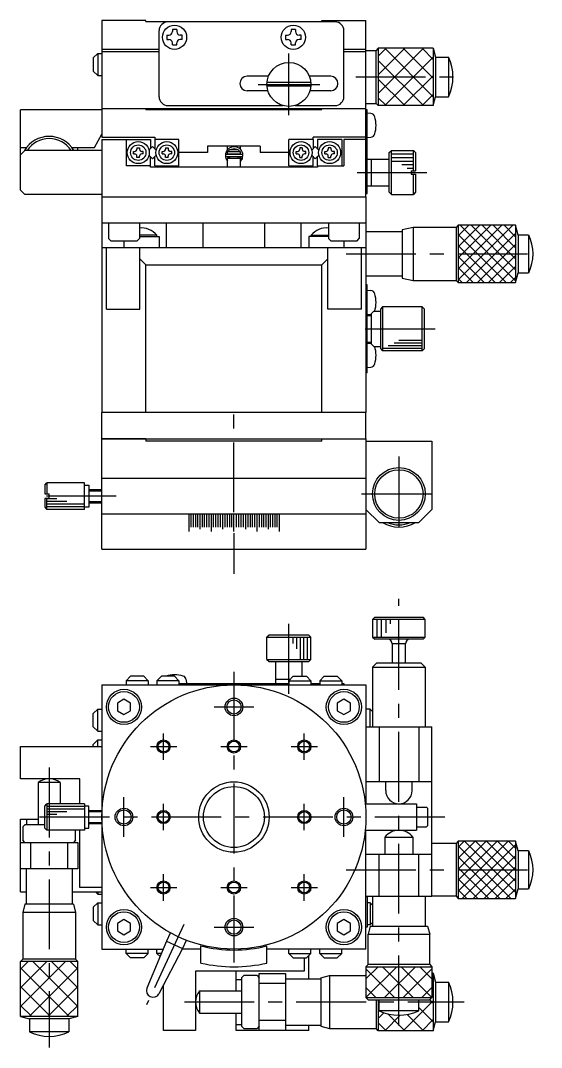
# Model space of a CAD drawing. Extents: x 0 to 411, y -8 to 387.
# Drawn here: x 147.3 to 265.7, y 153.7 to 386.9 of the extents above; entities that cross this region are included whole.
import ezdxf

# ---------------------------------------------------------------- set-up
doc = ezdxf.new("R2010")
doc.units = 0
doc.header["$LTSCALE"] = 0.5
doc.linetypes.add('CENTER', pattern=[50.8, 31.75, -6.35, 6.35, -6.35])
for name, color, linetype in [('MSM_CENTER', 1, 'CENTER'), ('MSM_CONTINUOUS', 7, 'CONTINUOUS'), ('MSM_NARROW', 5, 'CONTINUOUS')]:
    doc.layers.add(name, color=color, linetype=linetype)

msp = doc.modelspace()

# ---------------------------------------------------------------- linework, layer by layer
at = {"layer": 'MSM_CENTER', "linetype": 'CENTER'}
for p, q in [((208.31, 365.37), (208.31, 379.37)), ((223.5, 374.07), (248.13, 374.07)), ((201.31, 372.37), (215.31, 372.37)), ((223.79, 352.37), (240.98, 352.37)), ((221.31, 333.87), (265.73, 333.87)), ((225.68, 316.87), (244.55, 316.87)), ((195.81, 275.21), (195.81, 298.1)), ((233.31, 287.87), (233.31, 270.87)), ((169.06, 278.87), (151.42, 278.87)), ((224.81, 279.37), (241.81, 279.37)), ((195.81, 270.45), (195.81, 261.22)), ((233.31, 158.69), (233.31, 255.58)), ((208.31, 233.99), (208.31, 251.18)), ((195.81, 239.02), (195.81, 173.02)), ((191.31, 231.02), (200.31, 231.02)), ((179.81, 219.02), (179.81, 225.02)), ((211.81, 219.02), (211.81, 225.02)), ((176.81, 222.02), (182.81, 222.02)), ((192.81, 222.02), (198.81, 222.02)), ((208.81, 222.02), (214.81, 222.02)), ((153.81, 217.27), (153.81, 153.7)), ((170.81, 201.52), (170.81, 210.52)), ((220.81, 201.52), (220.81, 210.52)), ((179.81, 203.02), (179.81, 209.02)), ((211.81, 203.02), (211.81, 209.02)), ((243.72, 206.02), (151.42, 206.02)), ((221.31, 194.02), (265.73, 194.02)), ((179.81, 187.02), (179.81, 193.02)), ((211.81, 187.02), (211.81, 193.02)), ((176.81, 190.02), (182.81, 190.02)), ((192.81, 190.02), (198.81, 190.02)), ((208.81, 190.02), (214.81, 190.02)), ((184.45, 181.64), (175.91, 163.34)), ((191.31, 181.02), (200.31, 181.02)), ((184.56, 164.02), (248.13, 164.02))]:
    msp.add_line(p, q, dxfattribs=at)
at = {"layer": 'MSM_CONTINUOUS', "linetype": 'CONTINUOUS'}
for p, q in [((165.81, 386.87), (165.81, 360.37)), ((175.81, 386.87), (165.81, 386.87)), ((175.81, 386.67), (175.81, 386.87)), ((175.81, 386.67), (215.81, 386.67)), ((218.81, 386.57), (180.81, 386.57)), ((182.81, 384.82), (181.81, 384.82)), ((181.81, 384.82), (181.81, 384.37)), ((182.81, 384.82), (182.81, 384.37)), ((209.81, 384.82), (208.81, 384.82)), ((208.81, 384.82), (208.81, 384.37)), ((209.81, 384.82), (209.81, 384.37)), ((215.81, 386.87), (225.81, 386.87)), ((215.81, 386.67), (215.81, 386.87)), ((225.81, 346.87), (225.81, 386.87)), ((178.81, 369.57), (178.81, 384.57)), ((180.56, 383.57), (181.01, 383.57)), ((180.56, 383.57), (180.56, 382.57)), ((180.56, 382.57), (181.01, 382.57)), ((184.06, 383.57), (183.61, 383.57)), ((184.06, 382.57), (183.61, 382.57)), ((184.06, 382.57), (184.06, 383.57)), ((207.56, 383.57), (208.01, 383.57)), ((207.56, 383.57), (207.56, 382.57)), ((207.56, 382.57), (208.01, 382.57)), ((211.06, 383.57), (210.61, 383.57)), ((211.06, 382.57), (210.61, 382.57)), ((211.06, 382.57), (211.06, 383.57)), ((220.81, 369.57), (220.81, 384.57)), ((165.81, 380.37), (178.81, 380.37)), ((181.81, 381.32), (181.81, 381.77)), ((181.81, 381.32), (182.81, 381.32)), ((182.81, 381.32), (182.81, 381.77)), ((208.81, 381.32), (208.81, 381.77)), ((208.81, 381.32), (209.81, 381.32)), ((209.81, 381.32), (209.81, 381.77)), ((220.81, 380.37), (225.81, 380.37)), ((225.81, 380.09), (228.11, 380.09)), ((228.61, 380.59), (228.11, 380.09)), ((228.11, 368.05), (228.11, 380.09)), ((228.61, 380.59), (228.61, 367.55)), ((241.11, 380.59), (228.61, 380.59)), ((241.11, 380.59), (241.11, 367.55)), ((241.11, 380.59), (241.61, 378.57)), ((163.85, 378.37), (164.85, 379.37)), ((163.85, 378.37), (163.85, 375.37)), ((164.85, 379.37), (164.85, 374.37)), ((164.85, 379.37), (165.81, 379.37)), ((165.81, 379.87), (178.81, 379.87)), ((220.81, 379.87), (225.81, 379.87)), ((241.61, 378.57), (244.61, 378.57)), ((241.61, 378.57), (241.61, 369.57)), ((244.61, 378.57), (244.61, 369.57)), ((163.85, 375.37), (164.85, 374.37)), ((164.85, 374.37), (165.81, 374.37)), ((203.67, 374.22), (198.81, 374.22)), ((217.81, 374.22), (212.96, 374.22)), ((203.53, 370.92), (198.81, 370.92)), ((213.3, 372.77), (203.33, 372.77)), ((213.3, 371.97), (203.33, 371.97)), ((217.81, 370.92), (213.1, 370.92)), ((241.11, 367.55), (241.61, 369.57)), ((241.61, 369.57), (244.61, 369.57)), ((147.31, 348.37), (147.31, 366.57)), ((165.81, 366.57), (147.31, 366.57)), ((165.81, 366.87), (225.81, 366.87)), ((175.81, 366.67), (175.81, 366.87)), ((175.81, 366.67), (215.81, 366.67)), ((180.81, 367.57), (206.91, 367.57)), ((209.71, 367.57), (218.81, 367.57)), ((215.81, 366.67), (215.81, 366.87)), ((225.81, 368.05), (228.11, 368.05)), ((226.11, 366.57), (225.81, 366.57)), ((226.11, 347.57), (226.11, 366.57)), ((228.61, 367.55), (228.11, 368.05)), ((241.11, 367.55), (228.61, 367.55)), ((226.96, 365.74), (226.11, 365.82)), ((164.08, 358.07), (165.81, 361.07)), ((165.81, 360.37), (177.81, 360.37)), ((165.81, 359.87), (176.81, 359.87)), ((165.81, 359.87), (165.81, 346.87)), ((171.31, 359.87), (171.31, 353.87)), ((176.81, 359.87), (176.81, 357.78)), ((177.81, 360.37), (177.81, 357.78)), ((183.31, 359.87), (177.81, 359.87)), ((183.31, 353.87), (183.31, 359.87)), ((208.31, 353.87), (208.31, 359.87)), ((213.81, 359.87), (208.31, 359.87)), ((213.81, 359.87), (213.81, 360.37)), ((225.81, 360.37), (213.81, 360.37)), ((213.81, 359.87), (213.81, 357.78)), ((214.81, 359.87), (214.81, 357.78)), ((220.31, 359.87), (214.81, 359.87)), ((220.31, 359.87), (220.31, 353.87)), ((225.81, 359.87), (220.81, 359.87)), ((220.81, 359.87), (220.81, 353.87)), ((226.11, 360.32), (226.96, 360.39)), ((147.31, 358.07), (148.69, 358.07)), ((147.31, 356.37), (148.31, 357.37)), ((165.81, 357.37), (148.31, 357.37)), ((158.94, 358.07), (164.08, 358.07)), ((160.31, 357.37), (160.31, 358.07)), ((172.96, 356.57), (172.96, 357.17)), ((172.96, 357.17), (173.26, 357.17)), ((173.76, 357.97), (174.36, 357.97)), ((173.76, 357.97), (173.76, 357.67)), ((174.36, 357.97), (174.36, 357.67)), ((175.16, 357.17), (174.86, 357.17)), ((175.16, 356.57), (175.16, 357.17)), ((176.49, 357.46), (177.31, 358.28)), ((177.31, 358.28), (178.14, 357.46)), ((179.46, 356.57), (179.46, 357.17)), ((179.46, 357.17), (179.76, 357.17)), ((180.26, 357.97), (180.86, 357.97)), ((180.26, 357.97), (180.26, 357.67)), ((180.86, 357.97), (180.86, 357.67)), ((181.66, 357.17), (181.36, 357.17)), ((181.66, 356.57), (181.66, 357.17)), ((189.81, 356.87), (183.31, 356.87)), ((189.81, 358.37), (189.81, 356.87)), ((201.81, 358.37), (189.81, 358.37)), ((201.81, 358.37), (201.81, 356.87)), ((208.31, 356.87), (201.81, 356.87)), ((209.96, 356.57), (209.96, 357.17)), ((209.96, 357.17), (210.26, 357.17)), ((211.36, 357.97), (210.76, 357.97)), ((210.76, 357.97), (210.76, 357.67)), ((211.36, 357.97), (211.36, 357.67)), ((212.16, 357.17), (211.86, 357.17)), ((212.16, 356.57), (212.16, 357.17)), ((214.31, 358.28), (213.49, 357.46)), ((215.14, 357.46), (214.31, 358.28)), ((216.46, 356.57), (216.46, 357.17)), ((216.46, 357.17), (216.76, 357.17)), ((217.86, 357.97), (217.26, 357.97)), ((217.26, 357.97), (217.26, 357.67)), ((217.86, 357.97), (217.86, 357.67)), ((218.66, 357.17), (218.36, 357.17)), ((218.66, 356.57), (218.66, 357.17)), ((231.11, 356.87), (231.61, 357.37)), ((231.11, 347.87), (231.11, 356.87)), ((231.61, 347.37), (231.61, 357.37)), ((231.61, 357.37), (236.61, 357.37)), ((236.61, 352.77), (236.61, 357.37)), ((236.61, 357.37), (237.11, 356.87)), ((237.11, 356.87), (237.11, 352.77)), ((172.96, 356.57), (173.26, 356.57)), ((173.76, 355.77), (173.76, 356.07)), ((174.36, 355.77), (173.76, 355.77)), ((174.36, 355.77), (174.36, 356.07)), ((175.16, 356.57), (174.86, 356.57)), ((176.49, 356.28), (177.31, 355.45)), ((176.81, 353.57), (176.81, 355.95)), ((177.31, 355.45), (178.14, 356.28)), ((177.81, 353.87), (177.81, 355.95)), ((179.46, 356.57), (179.76, 356.57)), ((180.26, 355.77), (180.26, 356.07)), ((180.86, 355.77), (180.26, 355.77)), ((180.86, 355.77), (180.86, 356.07)), ((181.66, 356.57), (181.36, 356.57)), ((209.96, 356.57), (210.26, 356.57)), ((210.76, 355.77), (210.76, 356.07)), ((210.76, 355.77), (211.36, 355.77)), ((211.36, 355.77), (211.36, 356.07)), ((212.16, 356.57), (211.86, 356.57)), ((214.31, 355.45), (213.49, 356.28)), ((213.81, 353.87), (213.81, 355.95)), ((215.14, 356.28), (214.31, 355.45)), ((214.81, 353.87), (214.81, 355.95)), ((216.46, 356.57), (216.76, 356.57)), ((217.26, 355.77), (217.26, 356.07)), ((217.26, 355.77), (217.86, 355.77)), ((217.86, 355.77), (217.86, 356.07)), ((218.66, 356.57), (218.36, 356.57)), ((226.11, 355.37), (231.11, 355.37)), ((227.11, 349.37), (227.11, 355.37)), ((176.81, 353.87), (171.31, 353.87)), ((214.81, 353.57), (176.81, 353.57)), ((177.81, 353.87), (183.31, 353.87)), ((208.31, 353.87), (213.81, 353.87)), ((214.81, 353.87), (214.81, 353.57)), ((214.81, 353.87), (220.81, 353.87)), ((236.11, 352.77), (236.11, 351.97)), ((236.11, 352.77), (237.11, 352.77)), ((236.11, 351.97), (237.11, 351.97)), ((236.61, 347.37), (236.61, 351.97)), ((237.11, 351.97), (237.11, 347.87)), ((148.31, 347.37), (147.31, 348.37)), ((225.81, 347.57), (226.11, 347.57)), ((226.11, 349.37), (231.11, 349.37)), ((231.61, 347.37), (231.11, 347.87)), ((237.11, 347.87), (236.61, 347.37)), ((165.81, 347.37), (148.31, 347.37)), ((165.81, 346.87), (225.81, 346.87)), ((165.81, 346.87), (165.81, 297.87)), ((225.81, 346.87), (225.81, 297.87)), ((231.61, 347.37), (236.61, 347.37)), ((225.81, 340.87), (165.81, 340.87)), ((167.31, 340.87), (167.31, 337.37)), ((174.31, 340.87), (174.31, 337.37)), ((180.51, 335.37), (180.51, 340.87)), ((188.81, 335.37), (188.81, 340.87)), ((202.81, 335.37), (202.81, 340.87)), ((211.11, 335.37), (211.11, 340.87)), ((217.31, 340.87), (217.31, 337.37)), ((224.31, 340.87), (224.31, 337.37)), ((178.26, 338.12), (174.31, 338.12)), ((178.26, 337.87), (178.26, 338.12)), ((213.36, 338.12), (217.31, 338.12)), ((213.36, 337.87), (213.36, 338.12)), ((234.06, 338.87), (225.81, 338.87)), ((236.56, 339.87), (234.06, 339.37)), ((234.06, 339.37), (234.06, 328.37)), ((236.56, 339.87), (236.56, 327.87)), ((246.31, 339.87), (236.56, 339.87)), ((246.81, 340.37), (246.31, 339.87)), ((246.31, 339.87), (246.31, 327.87)), ((246.81, 340.37), (246.81, 327.37)), ((259.81, 340.37), (246.81, 340.37)), ((259.72, 340.37), (259.81, 340.28)), ((259.81, 340.37), (259.81, 327.37)), ((260.4, 338.17), (259.81, 340.37)), ((260.4, 338.17), (260.4, 329.57)), ((262.81, 338.17), (260.4, 338.17)), ((262.81, 338.17), (262.81, 329.57)), ((167.81, 336.87), (167.31, 337.37)), ((167.81, 336.87), (173.81, 336.87)), ((170.81, 336.87), (170.81, 335.37)), ((173.81, 336.87), (174.31, 337.37)), ((174.31, 337.87), (178.81, 337.87)), ((178.81, 337.87), (178.81, 335.37)), ((217.31, 337.87), (212.81, 337.87)), ((212.81, 337.87), (212.81, 335.37)), ((217.81, 336.87), (217.31, 337.37)), ((217.81, 336.87), (223.81, 336.87)), ((220.81, 336.87), (220.81, 335.37)), ((223.81, 336.87), (224.31, 337.37)), ((165.81, 335.37), (225.81, 335.37)), ((166.81, 321.37), (166.81, 335.37)), ((174.45, 321.37), (174.45, 335.37)), ((217.18, 321.37), (217.18, 335.37)), ((224.81, 321.37), (224.81, 335.37)), ((175.81, 331.37), (174.45, 332.73)), ((175.81, 297.87), (175.81, 331.37)), ((175.81, 331.37), (215.81, 331.37)), ((215.81, 331.37), (217.18, 332.73)), ((215.81, 297.87), (215.81, 331.37)), ((225.81, 328.87), (234.06, 328.87)), ((259.81, 327.37), (260.4, 329.57)), ((260.4, 329.57), (262.81, 329.57)), ((226.11, 326.87), (225.81, 326.87)), ((226.11, 306.87), (226.11, 326.87)), ((234.06, 328.37), (236.56, 327.87)), ((236.56, 327.87), (246.31, 327.87)), ((246.31, 327.87), (246.81, 327.37)), ((246.81, 327.37), (259.81, 327.37)), ((226.11, 325.62), (226.96, 325.54)), ((229.61, 321.87), (229.11, 321.37)), ((238.61, 321.87), (229.61, 321.87)), ((229.61, 321.87), (229.61, 311.87)), ((238.61, 311.87), (238.61, 321.87)), ((239.11, 321.37), (238.61, 321.87)), ((166.81, 321.37), (174.45, 321.37)), ((224.81, 321.37), (217.18, 321.37)), ((226.11, 320.12), (226.96, 320.19)), ((226.11, 319.87), (227.11, 319.87)), ((227.11, 320.37), (227.61, 320.87)), ((227.11, 313.37), (227.11, 320.37)), ((227.61, 320.87), (229.11, 320.87)), ((229.11, 321.37), (229.11, 312.37)), ((239.11, 312.37), (239.11, 321.37)), ((226.11, 313.87), (227.11, 313.87)), ((226.11, 313.62), (227.12, 313.53)), ((227.11, 313.37), (227.61, 312.87)), ((227.61, 312.87), (229.11, 312.87)), ((229.11, 312.37), (229.61, 311.87)), ((238.61, 311.87), (229.61, 311.87)), ((239.11, 312.37), (238.61, 311.87)), ((226.11, 308.12), (226.96, 308.19)), ((226.11, 306.87), (225.81, 306.87)), ((165.81, 291.87), (165.81, 297.87)), ((225.81, 297.87), (165.81, 297.87)), ((225.81, 291.87), (225.81, 297.87)), ((165.81, 291.87), (225.81, 291.87)), ((175.81, 291.87), (165.81, 291.87)), ((165.81, 266.87), (165.81, 291.87)), ((175.81, 291.87), (175.81, 291.37)), ((215.81, 291.87), (225.81, 291.87)), ((215.81, 291.37), (215.81, 291.87)), ((225.81, 291.87), (225.81, 266.87)), ((215.81, 291.37), (175.81, 291.37)), ((225.81, 291.37), (240.81, 291.37)), ((240.81, 291.37), (240.81, 275.87)), ((225.81, 282.87), (165.81, 282.87)), ((152.81, 281.37), (153.31, 281.87)), ((152.81, 281.37), (152.81, 279.37)), ((153.31, 281.87), (153.31, 279.37)), ((161.81, 281.87), (153.31, 281.87)), ((161.81, 275.87), (161.81, 281.87)), ((161.81, 281.37), (162.81, 281.37)), ((162.81, 281.37), (162.81, 276.37)), ((162.81, 280.37), (165.81, 280.37)), ((152.81, 279.37), (153.81, 279.37)), ((153.81, 278.37), (152.81, 278.37)), ((152.81, 278.37), (152.81, 276.37)), ((153.31, 275.87), (153.31, 278.37)), ((153.81, 278.37), (153.81, 279.37)), ((152.81, 276.37), (153.31, 275.87)), ((161.81, 275.87), (153.31, 275.87)), ((162.81, 276.37), (161.81, 276.37)), ((162.81, 277.37), (165.81, 277.37)), ((228.81, 272.87), (225.81, 275.87)), ((237.81, 272.87), (240.81, 275.87)), ((165.81, 274.87), (225.81, 274.87)), ((185.55, 274.87), (185.55, 270.87)), ((186.05, 274.87), (186.05, 271.87)), ((186.54, 274.87), (186.54, 271.87)), ((187.04, 274.87), (187.04, 271.87)), ((187.54, 274.87), (187.54, 271.87)), ((188.05, 274.87), (188.05, 271.37)), ((188.56, 274.87), (188.56, 271.87)), ((189.07, 274.87), (189.07, 271.87)), ((189.58, 274.87), (189.58, 271.87)), ((190.09, 274.87), (190.09, 271.87)), ((190.6, 274.87), (190.6, 270.87)), ((191.12, 274.87), (191.12, 271.87)), ((191.64, 274.87), (191.64, 271.87)), ((192.16, 274.87), (192.16, 271.87)), ((192.68, 274.87), (192.68, 271.87)), ((193.2, 274.87), (193.2, 271.37)), ((193.72, 274.87), (193.72, 271.87)), ((194.24, 274.87), (194.24, 271.87)), ((194.77, 274.87), (194.77, 271.87)), ((195.29, 274.87), (195.29, 271.87)), ((195.81, 270.87), (195.81, 274.87)), ((196.34, 274.87), (196.34, 271.87)), ((196.86, 274.87), (196.86, 271.87)), ((197.38, 274.87), (197.38, 271.87)), ((197.91, 274.87), (197.91, 271.87)), ((198.43, 274.87), (198.43, 271.37)), ((198.95, 274.87), (198.95, 271.87)), ((199.47, 274.87), (199.47, 271.87)), ((199.99, 274.87), (199.99, 271.87)), ((200.51, 274.87), (200.51, 271.87)), ((201.02, 274.87), (201.02, 270.87)), ((201.54, 274.87), (201.54, 271.87)), ((202.05, 274.87), (202.05, 271.87)), ((202.56, 274.87), (202.56, 271.87)), ((203.07, 274.87), (203.07, 271.87)), ((203.58, 274.87), (203.58, 271.37)), ((204.08, 274.87), (204.08, 271.87)), ((204.59, 274.87), (204.59, 271.87)), ((205.08, 274.87), (205.08, 271.87)), ((205.58, 274.87), (205.58, 271.87)), ((206.07, 274.87), (206.07, 270.87)), ((228.81, 272.87), (237.81, 272.87)), ((165.81, 266.87), (225.81, 266.87)), ((203.81, 247.32), (203.31, 246.82)), ((212.81, 247.32), (203.81, 247.32)), ((213.31, 246.82), (212.81, 247.32)), ((203.31, 246.82), (213.31, 246.82)), ((203.31, 241.82), (203.31, 246.82)), ((213.31, 241.82), (213.31, 246.82)), ((203.31, 241.82), (213.31, 241.82)), ((203.31, 241.82), (203.81, 241.32)), ((203.81, 241.32), (212.81, 241.32)), ((205.31, 236.32), (205.31, 241.32)), ((211.31, 237.98), (211.31, 241.32)), ((212.81, 241.32), (213.31, 241.82)), ((227.31, 240.02), (228.31, 241.02)), ((228.31, 241.02), (238.31, 241.02)), ((238.31, 241.02), (239.31, 240.02)), ((172.31, 237.98), (171.31, 236.98)), ((175.31, 237.98), (172.31, 237.98)), ((175.31, 237.98), (176.31, 236.98)), ((179.31, 237.98), (178.31, 236.98)), ((182.31, 237.98), (179.31, 237.98)), ((182.31, 237.98), (183.31, 236.98)), ((209.31, 237.98), (208.31, 236.98)), ((209.31, 237.98), (212.31, 237.98)), ((212.31, 237.98), (213.31, 236.98)), ((216.31, 237.98), (215.31, 236.98)), ((216.31, 237.98), (219.31, 237.98)), ((219.31, 237.98), (220.31, 236.98)), ((227.31, 240.02), (239.31, 240.02)), ((227.31, 240.02), (227.31, 226.52)), ((239.31, 240.02), (239.31, 226.52)), ((165.81, 236.02), (225.81, 236.02)), ((165.81, 236.02), (165.81, 176.02)), ((176.31, 236.98), (171.31, 236.98)), ((171.31, 236.98), (171.31, 236.02)), ((176.31, 236.98), (176.31, 236.02)), ((183.31, 236.98), (178.31, 236.98)), ((178.31, 236.98), (178.31, 236.02)), ((183.31, 236.98), (183.31, 236.02)), ((183.31, 236.32), (208.31, 236.32)), ((184.99, 237.16), (185.06, 236.32)), ((205.31, 237.32), (208.65, 237.32)), ((208.31, 236.98), (213.31, 236.98)), ((208.31, 236.98), (208.31, 236.02)), ((213.31, 236.98), (213.31, 236.02)), ((213.31, 236.32), (215.31, 236.32)), ((215.31, 236.98), (220.31, 236.98)), ((215.31, 236.98), (215.31, 236.02)), ((220.31, 236.98), (220.31, 236.02)), ((220.31, 236.32), (220.81, 236.32)), ((220.81, 236.32), (220.81, 236.02)), ((225.81, 236.02), (225.81, 209.02)), ((170.81, 232.75), (169.31, 231.88)), ((169.31, 231.88), (169.31, 230.15)), ((172.31, 231.88), (170.81, 232.75)), ((172.31, 230.15), (172.31, 231.88)), ((220.81, 232.75), (219.31, 231.88)), ((219.31, 231.88), (219.31, 230.15)), ((222.31, 231.88), (220.81, 232.75)), ((222.31, 230.15), (222.31, 231.88)), ((163.85, 229.52), (164.85, 230.52)), ((163.85, 226.52), (163.85, 229.52)), ((164.85, 225.52), (164.85, 230.52)), ((164.85, 230.52), (165.81, 230.52)), ((169.31, 230.15), (170.81, 229.28)), ((170.81, 229.28), (172.31, 230.15)), ((219.31, 230.15), (220.81, 229.28)), ((220.81, 229.28), (222.31, 230.15)), ((226.77, 230.52), (225.81, 230.52)), ((226.77, 226.52), (226.77, 230.52)), ((227.31, 229.98), (226.77, 230.52)), ((163.85, 226.52), (164.85, 225.52)), ((225.81, 226.52), (240.81, 226.52)), ((228.81, 226.52), (228.81, 214.02)), ((237.81, 226.52), (237.81, 214.02)), ((240.81, 188.02), (240.81, 226.52)), ((164.85, 225.52), (165.81, 225.52)), ((147.31, 214.72), (147.31, 222.02)), ((147.31, 222.02), (165.81, 222.02)), ((163.85, 222.52), (164.85, 223.52)), ((163.85, 222.02), (163.85, 222.52)), ((164.85, 222.02), (164.85, 223.52)), ((164.85, 223.52), (165.81, 223.52)), ((160.81, 214.72), (147.31, 214.72)), ((160.81, 209.02), (160.81, 214.72)), ((156.31, 213.84), (151.31, 213.84)), ((151.31, 213.84), (151.31, 204.27)), ((156.31, 213.84), (156.31, 209.02)), ((240.81, 214.02), (225.81, 214.02)), ((230.31, 212.02), (230.31, 214.02)), ((236.31, 212.02), (236.31, 214.02)), ((152.81, 208.52), (153.31, 209.02)), ((152.81, 203.52), (152.81, 208.52)), ((153.31, 209.02), (153.31, 203.02)), ((161.81, 209.02), (153.31, 209.02)), ((161.81, 209.02), (161.81, 203.02)), ((162.81, 208.52), (161.81, 208.52)), ((162.81, 203.52), (162.81, 208.52)), ((225.66, 209.02), (237.31, 209.02)), ((237.31, 209.02), (237.31, 203.02)), ((237.31, 208.27), (239.61, 208.27)), ((239.91, 207.97), (239.61, 208.27)), ((239.91, 204.07), (239.91, 207.97)), ((147.31, 205.52), (151.31, 205.52)), ((147.31, 189.02), (147.31, 205.52)), ((148.69, 205.52), (148.69, 204.27)), ((162.81, 207.52), (165.85, 207.52)), ((148.31, 204.27), (147.81, 203.77)), ((147.81, 203.77), (147.81, 200.77)), ((152.81, 204.27), (148.31, 204.27)), ((152.81, 203.52), (153.31, 203.02)), ((161.81, 203.02), (153.31, 203.02)), ((159.81, 200.77), (159.81, 203.02)), ((160.81, 190.02), (160.81, 203.02)), ((161.81, 203.52), (162.81, 203.52)), ((162.81, 204.52), (165.85, 204.52)), ((225.66, 203.02), (237.31, 203.02)), ((225.81, 176.02), (225.81, 203.02)), ((237.31, 203.77), (239.61, 203.77)), ((239.61, 203.77), (239.91, 204.07)), ((148.31, 200.27), (147.81, 200.77)), ((159.81, 200.77), (159.31, 200.27)), ((230.14, 201.45), (236.49, 201.45)), ((230.14, 201.45), (230.14, 197.52)), ((236.49, 201.45), (236.49, 197.52)), ((147.31, 200.27), (160.31, 200.27)), ((149.61, 194.27), (149.61, 200.27)), ((158.02, 194.27), (158.02, 200.27)), ((160.31, 200.27), (160.31, 194.27)), ((246.81, 200.52), (246.31, 200.02)), ((246.81, 200.52), (246.81, 187.52)), ((259.81, 200.52), (246.81, 200.52)), ((259.81, 200.52), (259.81, 187.52)), ((260.4, 198.32), (259.81, 200.52)), ((260.4, 198.32), (260.4, 189.72)), ((262.81, 198.32), (260.4, 198.32)), ((262.81, 198.32), (262.81, 189.72)), ((240.81, 197.52), (225.81, 197.52)), ((228.81, 188.02), (228.81, 197.52)), ((237.81, 188.02), (237.81, 197.52)), ((160.31, 194.27), (147.31, 194.27)), ((148.56, 194.27), (148.56, 186.27)), ((159.06, 194.27), (159.06, 186.27)), ((147.31, 189.02), (148.56, 189.02)), ((159.06, 189.02), (165.81, 189.02)), ((165.81, 190.02), (160.81, 190.02)), ((164.35, 189.02), (164.85, 188.52)), ((164.85, 189.02), (164.85, 188.52)), ((259.81, 187.52), (260.4, 189.72)), ((260.4, 189.72), (262.81, 189.72)), ((164.85, 188.52), (165.81, 188.52)), ((225.81, 188.02), (240.81, 188.02)), ((226.11, 188.02), (226.11, 181.02)), ((227.31, 188.02), (227.31, 181.27)), ((239.31, 188.02), (239.31, 181.27)), ((246.31, 188.02), (246.81, 187.52)), ((246.81, 187.52), (259.81, 187.52)), ((148.31, 186.27), (147.8, 184.33)), ((147.8, 184.33), (147.8, 173.72)), ((159.83, 184.33), (147.83, 184.33)), ((159.31, 186.27), (148.31, 186.27)), ((159.31, 186.27), (159.83, 184.33)), ((159.83, 184.33), (159.83, 173.72)), ((163.85, 185.52), (164.85, 186.52)), ((163.85, 185.52), (163.85, 182.52)), ((164.85, 186.52), (165.81, 186.52)), ((164.85, 186.52), (164.85, 181.52)), ((226.77, 186.52), (226.11, 186.52)), ((227.31, 185.98), (226.77, 186.52)), ((226.77, 186.52), (226.77, 181.52)), ((163.85, 182.52), (164.85, 181.52)), ((170.81, 182.75), (169.31, 181.88)), ((169.31, 181.88), (169.31, 180.15)), ((172.31, 181.88), (170.81, 182.75)), ((172.31, 180.15), (172.31, 181.88)), ((220.81, 182.75), (219.31, 181.88)), ((219.31, 181.88), (219.31, 180.15)), ((222.31, 181.88), (220.81, 182.75)), ((222.31, 180.15), (222.31, 181.88)), ((227.31, 182.05), (226.77, 181.52)), ((164.85, 181.52), (165.81, 181.52)), ((169.31, 180.15), (170.81, 179.28)), ((170.81, 179.28), (172.31, 180.15)), ((181.32, 179.67), (180.48, 177.86)), ((219.31, 180.15), (220.81, 179.28)), ((220.81, 179.28), (222.31, 180.15)), ((226.11, 181.02), (225.81, 181.02)), ((226.77, 181.52), (226.11, 181.52)), ((226.81, 181.27), (226.31, 179.4)), ((226.81, 181.27), (239.81, 181.27)), ((239.81, 181.27), (240.31, 179.4)), ((240.18, 179.9), (240.31, 179.4)), ((180.48, 177.86), (176.04, 167.17)), ((180.48, 177.86), (184.1, 176.17)), ((184.95, 177.98), (184.1, 176.17)), ((226.31, 172.52), (226.31, 179.4)), ((226.31, 179.4), (240.31, 179.4)), ((240.31, 172.52), (240.31, 179.4)), ((165.81, 176.02), (179.71, 176.02)), ((171.31, 175.06), (171.31, 176.02)), ((172.31, 174.06), (171.31, 175.06)), ((176.31, 175.06), (171.31, 175.06)), ((175.31, 174.06), (176.31, 175.06)), ((176.31, 175.06), (176.31, 176.02)), ((178.31, 175.06), (178.31, 176.02)), ((179.02, 174.35), (178.31, 175.06)), ((179.32, 175.06), (178.31, 175.06)), ((184.1, 176.17), (178.76, 165.9)), ((188.31, 176.02), (184.02, 176.02)), ((188.31, 172.85), (188.31, 176.76)), ((203.31, 172.85), (203.31, 176.76)), ((225.81, 176.02), (203.31, 176.02)), ((208.31, 175.06), (208.31, 176.02)), ((209.31, 174.06), (208.31, 175.06)), ((208.31, 175.06), (213.31, 175.06)), ((212.31, 174.06), (213.31, 175.06)), ((213.31, 175.06), (213.31, 176.02)), ((215.31, 175.06), (215.31, 176.02)), ((216.31, 174.06), (215.31, 175.06)), ((215.31, 175.06), (220.31, 175.06)), ((219.31, 174.06), (220.31, 175.06)), ((220.31, 175.06), (220.31, 176.02)), ((147.3, 173.22), (147.8, 173.72)), ((160.33, 173.22), (147.3, 173.22)), ((147.3, 160.72), (147.3, 173.22)), ((159.83, 173.72), (147.8, 173.72)), ((160.33, 173.22), (159.83, 173.72)), ((160.33, 160.72), (160.33, 173.22)), ((175.31, 174.06), (172.31, 174.06)), ((209.31, 174.06), (212.31, 174.06)), ((211.81, 174.06), (211.81, 171.02)), ((212.81, 169.27), (212.81, 174.56)), ((216.31, 174.06), (219.31, 174.06)), ((187.11, 171.02), (187.11, 157.52)), ((211.81, 171.02), (187.11, 171.02)), ((196.31, 166.52), (196.31, 171.02)), ((201.56, 170.52), (207.56, 170.52)), ((201.56, 157.52), (201.56, 170.52)), ((207.56, 170.52), (207.56, 157.52)), ((225.81, 172.02), (226.31, 172.52)), ((225.81, 172.02), (240.81, 172.02)), ((225.81, 172.02), (225.81, 165.02)), ((240.31, 172.52), (226.31, 172.52)), ((240.31, 172.52), (240.81, 172.02)), ((240.81, 172.02), (240.81, 165.02)), ((241.11, 170.53), (240.81, 170.53)), ((241.11, 170.53), (241.11, 157.5)), ((241.11, 170.53), (241.61, 168.52)), ((179.81, 157.52), (179.81, 167.92)), ((196.31, 169.14), (197.56, 169.14)), ((197.56, 169.52), (198.06, 170.02)), ((197.56, 169.52), (197.56, 158.52)), ((201.06, 170.02), (198.06, 170.02)), ((201.06, 170.02), (201.56, 169.52)), ((207.56, 168.22), (201.56, 168.22)), ((207.56, 169.27), (215.56, 169.27)), ((215.56, 169.52), (217.5, 170.03)), ((215.56, 169.52), (215.56, 158.52)), ((217.5, 170.03), (225.81, 170.03)), ((217.5, 170.03), (217.5, 158.03)), ((241.61, 168.52), (244.61, 168.52)), ((241.61, 168.52), (241.61, 159.52)), ((244.61, 168.52), (244.61, 159.52)), ((176.04, 167.16), (176.04, 167.17)), ((187.99, 166.52), (187.99, 161.52)), ((187.99, 166.52), (197.56, 166.52)), ((225.81, 165.02), (240.81, 165.02)), ((226.31, 164.52), (225.81, 165.02)), ((226.31, 164.52), (240.31, 164.52)), ((228.11, 164.52), (228.11, 158)), ((228.61, 164.52), (228.61, 157.5)), ((228.81, 163.32), (228.61, 163.52)), ((228.81, 162.02), (228.81, 164.52)), ((237.81, 162.02), (237.81, 164.52)), ((240.31, 164.52), (240.81, 165.02)), ((240.81, 165.02), (240.81, 165.02)), ((187.99, 161.52), (197.56, 161.52)), ((196.31, 157.52), (196.31, 161.52)), ((237.81, 162.02), (228.81, 162.02)), ((160.33, 160.72), (147.3, 160.72)), ((147.3, 160.72), (149.31, 160.22)), ((158.31, 160.22), (149.31, 160.22)), ((149.31, 160.22), (149.31, 157.22)), ((160.33, 160.72), (158.31, 160.22)), ((158.31, 160.22), (158.31, 157.22)), ((196.31, 158.89), (197.56, 158.89)), ((207.56, 159.81), (201.56, 159.81)), ((207.56, 158.77), (215.56, 158.77)), ((212.81, 157.52), (212.81, 158.77)), ((241.11, 157.5), (241.61, 159.52)), ((241.61, 159.52), (244.61, 159.52)), ((158.31, 157.22), (149.31, 157.22)), ((187.11, 157.52), (179.81, 157.52)), ((212.81, 157.52), (196.31, 157.52)), ((197.56, 158.52), (198.06, 158.02)), ((198.06, 158.02), (201.06, 158.02)), ((201.56, 158.52), (201.06, 158.02)), ((215.56, 158.52), (217.5, 158)), ((217.5, 158), (228.11, 158)), ((228.61, 157.5), (228.11, 158)), ((241.11, 157.5), (228.61, 157.5))]:
    msp.add_line(p, q, dxfattribs=at)
at = {"layer": 'MSM_CONTINUOUS'}
for p, q in [((194.31, 358.37), (194.31, 357.47)), ((194.31, 357.07), (194.31, 356.57)), ((197.31, 357.07), (194.31, 357.07)), ((194.37, 357.07), (194.9, 357.57)), ((194.9, 357.57), (196.73, 357.57)), ((196.73, 357.57), (197.26, 357.07)), ((197.31, 357.6), (197.31, 358.37)), ((197.31, 356.47), (197.31, 357.07)), ((194.01, 355.49), (194.03, 355.43)), ((194.03, 355.43), (194.03, 355.43)), ((194.03, 355.43), (194.03, 355.43)), ((194.03, 355.43), (194.03, 355.43)), ((197.62, 356.47), (194.12, 356.47)), ((194.12, 355.97), (197.62, 355.97)), ((194.31, 356.57), (197.31, 356.57)), ((197.31, 355.57), (194.31, 355.57)), ((194.31, 355.57), (194.31, 353.57)), ((194.39, 356.47), (194.41, 356.57)), ((194.52, 355.57), (194.39, 355.97)), ((194.47, 355.75), (194.48, 355.76)), ((194.47, 355.73), (194.47, 355.75)), ((194.47, 355.72), (194.47, 355.73)), ((194.47, 355.71), (194.47, 355.72)), ((194.47, 355.7), (194.47, 355.71)), ((194.48, 355.68), (194.47, 355.7)), ((194.48, 355.8), (194.49, 355.81)), ((194.48, 355.78), (194.48, 355.8)), ((194.48, 355.77), (194.48, 355.78)), ((194.48, 355.76), (194.48, 355.77)), ((194.48, 355.67), (194.48, 355.68)), ((194.48, 355.66), (194.48, 355.67)), ((194.48, 355.65), (194.48, 355.66)), ((194.49, 355.64), (194.48, 355.65)), ((194.49, 355.82), (194.5, 355.83)), ((194.49, 355.81), (194.49, 355.82)), ((194.49, 355.62), (194.49, 355.64)), ((194.49, 355.62), (194.49, 355.63)), ((194.5, 355.84), (194.51, 355.85)), ((194.5, 355.83), (194.5, 355.84)), ((194.51, 355.85), (194.52, 355.86)), ((194.52, 355.86), (194.53, 355.87)), ((194.53, 355.88), (194.54, 355.89)), ((194.53, 355.87), (194.53, 355.88)), ((194.54, 355.89), (194.55, 355.9)), ((194.55, 355.9), (194.56, 355.91)), ((194.56, 355.91), (194.57, 355.91)), ((194.57, 355.91), (194.58, 355.92)), ((194.58, 355.92), (194.59, 355.93)), ((194.59, 355.93), (194.6, 355.93)), ((194.6, 355.93), (194.61, 355.94)), ((194.61, 355.94), (194.62, 355.95)), ((194.62, 355.95), (194.63, 355.95)), ((194.63, 355.95), (194.65, 355.95)), ((194.65, 355.95), (194.66, 355.96)), ((194.66, 355.96), (194.67, 355.96)), ((194.67, 355.96), (194.68, 355.96)), ((194.68, 355.96), (194.69, 355.96)), ((194.69, 355.96), (194.71, 355.97)), ((194.71, 355.97), (194.72, 355.97)), ((194.72, 355.97), (194.72, 355.97)), ((194.81, 356.57), (194.81, 356.47)), ((194.81, 355.97), (194.81, 355.57)), ((196.81, 356.47), (196.81, 356.57)), ((196.81, 355.57), (196.81, 355.97)), ((197.02, 355.97), (197.03, 355.97)), ((197.03, 355.97), (197.04, 355.96)), ((197.04, 355.96), (197.06, 355.96)), ((197.06, 355.96), (197.07, 355.96)), ((197.07, 355.96), (197.08, 355.96)), ((197.08, 355.96), (197.09, 355.96)), ((197.09, 355.96), (197.1, 355.95)), ((197.1, 355.95), (197.11, 355.95)), ((197.11, 355.95), (197.13, 355.94)), ((197.13, 355.94), (197.14, 355.94)), ((197.14, 355.94), (197.15, 355.93)), ((197.15, 355.93), (197.16, 355.92)), ((197.16, 355.92), (197.17, 355.92)), ((197.17, 355.92), (197.18, 355.91)), ((197.18, 355.91), (197.19, 355.9)), ((197.19, 355.9), (197.2, 355.89)), ((197.2, 355.89), (197.2, 355.89)), ((197.2, 355.89), (197.21, 355.88)), ((197.21, 355.88), (197.22, 355.87)), ((197.22, 355.87), (197.23, 355.86)), ((197.23, 355.86), (197.23, 355.85)), ((197.23, 355.85), (197.24, 355.84)), ((197.25, 355.62), (197.23, 355.57)), ((197.24, 355.84), (197.25, 355.82)), ((197.25, 355.82), (197.25, 355.81)), ((197.25, 355.81), (197.26, 355.8)), ((197.26, 355.64), (197.25, 355.63)), ((197.25, 355.63), (197.25, 355.62)), ((197.25, 355.62), (197.25, 355.62)), ((197.31, 355.56), (197.25, 355.62)), ((197.26, 355.61), (197.25, 355.62)), ((197.25, 355.62), (197.25, 355.62)), ((197.25, 355.62), (197.25, 355.62)), ((197.26, 355.8), (197.26, 355.79)), ((197.26, 355.79), (197.26, 355.78)), ((197.26, 355.78), (197.26, 355.77)), ((197.26, 355.77), (197.27, 355.75)), ((197.27, 355.68), (197.26, 355.67)), ((197.26, 355.67), (197.26, 355.66)), ((197.26, 355.66), (197.26, 355.64)), ((197.27, 355.6), (197.26, 355.61)), ((197.26, 355.61), (197.26, 355.61)), ((197.27, 355.75), (197.27, 355.74)), ((197.27, 355.74), (197.27, 355.73)), ((197.27, 355.73), (197.27, 355.72)), ((197.27, 355.72), (197.27, 355.7)), ((197.27, 355.7), (197.27, 355.69)), ((197.27, 355.69), (197.27, 355.68)), ((197.28, 355.59), (197.27, 355.6)), ((197.27, 355.6), (197.27, 355.6)), ((197.29, 355.59), (197.28, 355.59)), ((197.3, 355.58), (197.29, 355.59)), ((197.32, 355.57), (197.3, 355.58)), ((197.31, 356.63), (197.35, 356.47)), ((197.31, 353.57), (197.31, 355.57)), ((197.7, 355.42), (197.31, 355.56)), ((197.31, 354.83), (197.71, 355.43)), ((197.33, 355.56), (197.32, 355.57)), ((197.34, 355.56), (197.33, 355.56)), ((197.36, 355.55), (197.34, 355.56)), ((197.37, 355.54), (197.36, 355.55)), ((197.39, 355.53), (197.37, 355.54)), ((197.41, 355.52), (197.39, 355.53)), ((197.42, 355.52), (197.41, 355.52)), ((197.44, 355.51), (197.42, 355.52)), ((197.46, 355.5), (197.44, 355.51)), ((197.48, 355.49), (197.46, 355.5)), ((197.5, 355.49), (197.48, 355.49)), ((197.51, 355.48), (197.5, 355.49)), ((197.53, 355.47), (197.51, 355.48)), ((197.55, 355.46), (197.53, 355.47)), ((197.57, 355.46), (197.55, 355.46)), ((197.58, 355.45), (197.57, 355.46)), ((197.6, 355.45), (197.58, 355.45)), ((197.61, 355.44), (197.6, 355.45)), ((197.63, 355.44), (197.61, 355.44)), ((197.64, 355.43), (197.63, 355.44)), ((197.65, 355.43), (197.64, 355.43)), ((197.67, 355.43), (197.65, 355.43)), ((197.68, 355.43), (197.67, 355.43)), ((197.67, 355.35), (197.71, 355.42)), ((197.68, 355.42), (197.68, 355.43)), ((197.69, 355.42), (197.68, 355.42)), ((197.7, 355.42), (197.69, 355.42)), ((197.7, 355.43), (197.7, 355.42)), ((197.71, 355.43), (197.7, 355.42)), ((197.7, 355.42), (197.7, 355.42)), ((197.71, 355.42), (197.87, 356.19)), ((197.71, 355.43), (197.72, 355.46)), ((197.71, 355.43), (197.71, 355.43)), ((197.71, 355.43), (197.71, 355.43)), ((197.73, 355.97), (197.72, 355.99)), ((197.72, 355.46), (197.73, 355.5)), ((197.74, 355.93), (197.73, 355.97)), ((197.73, 355.5), (197.74, 355.53)), ((197.75, 355.9), (197.74, 355.93)), ((197.74, 355.53), (197.75, 355.57)), ((197.76, 355.86), (197.75, 355.9)), ((197.75, 355.57), (197.76, 355.6)), ((197.76, 355.82), (197.76, 355.86)), ((197.77, 355.79), (197.76, 355.82)), ((197.76, 355.64), (197.77, 355.68)), ((197.76, 355.6), (197.76, 355.64)), ((197.77, 355.75), (197.77, 355.79)), ((197.77, 355.71), (197.77, 355.75)), ((197.77, 355.68), (197.77, 355.71)), ((227.81, 251.37), (227.31, 250.87)), ((239.31, 250.87), (227.31, 250.87)), ((227.31, 250.87), (227.31, 246.87)), ((227.81, 251.37), (238.81, 251.37)), ((239.31, 250.87), (238.81, 251.37)), ((239.31, 246.87), (239.31, 250.87)), ((227.31, 246.87), (239.31, 246.87)), ((227.31, 246.87), (227.81, 246.37)), ((238.81, 246.37), (227.81, 246.37)), ((234.81, 245.37), (231.81, 245.37)), ((231.81, 245.37), (231.81, 241.02)), ((234.81, 241.02), (234.81, 245.37)), ((238.81, 246.37), (239.31, 246.87)), ((246.31, 200.02), (240.81, 200.02)), ((246.31, 200.02), (246.31, 188.02)), ((246.31, 188.02), (240.81, 188.02))]:
    msp.add_line(p, q, dxfattribs=at)
at = {"layer": 'MSM_CONTINUOUS', "linetype": 'CONTINUOUS'}
for centre, radius in [((182.31, 383.07), 2.75), ((209.31, 383.07), 2.75), ((208.31, 372.37), 5), ((174.06, 356.87), 2.5), ((180.56, 356.87), 2.5), ((211.06, 356.87), 2.5), ((217.56, 356.87), 2.5), ((174.06, 356.87), 1.75), ((180.56, 356.87), 1.75), ((211.06, 356.87), 1.75), ((217.56, 356.87), 1.75), ((195.81, 206.02), 30), ((170.81, 231.02), 4), ((170.81, 231.02), 3.5), ((220.81, 231.02), 4), ((220.81, 231.02), 3.5), ((170.81, 181.02), 4), ((170.81, 181.02), 3.5), ((220.81, 181.02), 4), ((220.81, 181.02), 3.5)]:
    msp.add_circle(centre, radius, dxfattribs=at)
at = {"layer": 'MSM_CONTINUOUS'}
for centre, radius in [((233.31, 279.37), 6), ((233.31, 279.37), 5.5), ((195.81, 231.02), 1.62), ((179.81, 222.02), 1.23), ((195.81, 222.02), 1.23), ((211.81, 222.02), 1.23), ((195.81, 206.02), 6.92), ((170.81, 206.02), 1.62), ((220.81, 206.02), 1.62), ((179.81, 206.02), 1.23), ((211.81, 206.02), 1.23), ((179.81, 190.02), 1.23), ((195.81, 190.02), 1.23), ((211.81, 190.02), 1.23), ((195.81, 181.02), 1.62)]:
    msp.add_circle(centre, radius, dxfattribs=at)
at = {"layer": 'MSM_CONTINUOUS', "linetype": 'CONTINUOUS'}
for centre, radius, start, end in [((180.81, 384.57), 2, 90, 180), ((218.81, 384.57), 2, 0, 90), ((181.01, 384.37), 0.8, 270, 0), ((181.01, 381.77), 0.8, 0, 90), ((183.61, 384.37), 0.8, 180, 270), ((183.61, 381.77), 0.8, 90, 180), ((208.01, 384.37), 0.8, 270, 0), ((208.01, 381.77), 0.8, 0, 90), ((210.61, 384.37), 0.8, 180, 270), ((210.61, 381.77), 0.8, 90, 180), ((234.99, 374.07), 10.62, 334.9423, 25.0577), ((198.81, 372.57), 1.65, 90, 270), ((217.81, 372.57), 1.65, 270, 90), ((180.81, 369.57), 2, 180, 270), ((218.81, 369.57), 2, 270, 0), ((226.87, 364.75), 1, 16.257, 85), ((221.11, 363.07), 7, 343.743, 16.257), ((153.81, 354.07), 6.5, 30.5102, 149.4898), ((153.81, 354.07), 6, 33.367, 146.633), ((226.87, 361.39), 1, 275, 343.743), ((173.26, 357.67), 0.5, 270, 0), ((174.86, 357.67), 0.5, 180, 270), ((179.76, 357.67), 0.5, 270, 0), ((181.36, 357.67), 0.5, 180, 270), ((210.26, 357.67), 0.5, 270, 0), ((211.86, 357.67), 0.5, 180, 270), ((216.76, 357.67), 0.5, 270, 0), ((218.36, 357.67), 0.5, 180, 270), ((173.26, 356.07), 0.5, 0, 90), ((174.86, 356.07), 0.5, 90, 180), ((179.76, 356.07), 0.5, 0, 90), ((181.36, 356.07), 0.5, 90, 180), ((210.26, 356.07), 0.5, 0, 90), ((211.86, 356.07), 0.5, 90, 180), ((216.76, 356.07), 0.5, 0, 90), ((218.36, 356.07), 0.5, 90, 180), ((174.81, 335.34), 4.43, 38.8801, 96.4701), ((216.81, 335.34), 4.43, 83.5142, 141.1199), ((254.07, 333.87), 9.75, 333.8162, 26.1838), ((226.87, 324.55), 1, 16.257, 85), ((221.11, 322.87), 7, 343.743, 16.257), ((226.87, 321.19), 1, 275, 283.881), ((226.87, 312.55), 1, 76.119, 85), ((221.11, 310.87), 7, 343.743, 16.257), ((226.87, 309.19), 1, 275, 343.743), ((233.31, 279.37), 7.5, 240.0739, 299.9261), ((233.31, 279.37), 7, 248.2132, 291.7868), ((180.63, 237.08), 1, 106.257, 115.854), ((182.31, 231.32), 7, 73.743, 106.257), ((183.99, 237.08), 1, 5, 73.743), ((210.99, 237.08), 1, 64.146, 71.3178), ((153.81, 210.72), 4, 51.2775, 128.6822), ((233.31, 212.02), 3, 180, 0), ((233.31, 199.02), 4, 37.463, 142.537), ((254.07, 194.02), 9.75, 333.8162, 26.1838), ((195.81, 206.02), 30.2, 255.6204, 284.3796), ((195.81, 206.02), 34, 257.2564, 282.7436), ((234.99, 164.02), 10.62, 334.9423, 25.0577), ((177.43, 166.59), 1.5, 157.4825, 332.5175), ((191.11, 164.02), 4, 141.2775, 218.6822), ((233.31, 171.64), 10.62, 244.94, 295.06), ((153.81, 166.84), 10.62, 244.9423, 295.0577)]:
    msp.add_arc(centre, radius, start, end, dxfattribs=at)
at = {"layer": 'MSM_CONTINUOUS'}
for centre, radius, start, end in [((195.87, 356.22), 2, 0.8493, 179.2017), ((195.87, 356.22), 1.5, 64.3105, 115.6948), ((194.12, 356.22), 0.25, 90, 270), ((195.88, 356.22), 2, 180.943, 218.7585), ((197.62, 356.22), 0.25, 270, 90), ((230.81, 245.37), 1, 0, 90), ((235.81, 245.37), 1, 90, 180)]:
    msp.add_arc(centre, radius, start, end, dxfattribs=at)
at = {"layer": 'MSM_NARROW', "linetype": 'CONTINUOUS'}
for p, q in [((228.61, 378.81), (230.39, 380.59)), ((228.61, 374.57), (234.63, 380.59)), ((228.61, 370.33), (238.87, 380.59)), ((241.11, 369.55), (230.08, 380.59)), ((241.11, 373.8), (234.32, 380.59)), ((241.11, 378.04), (238.57, 380.59)), ((238.87, 367.55), (228.61, 377.81)), ((230.08, 367.55), (241.11, 378.58)), ((234.63, 367.55), (228.61, 373.57)), ((234.32, 367.55), (241.11, 374.34)), ((230.39, 367.55), (228.61, 369.33)), ((238.57, 367.55), (241.11, 370.1)), ((231.61, 356.57), (236.61, 356.57)), ((231.61, 355.77), (236.61, 355.77)), ((231.61, 354.97), (236.61, 354.97)), ((233.99, 354.17), (236.61, 354.17)), ((235.21, 353.37), (236.61, 353.37)), ((246.81, 338), (249.18, 340.37)), ((246.81, 335.5), (251.68, 340.37)), ((246.81, 333), (254.18, 340.37)), ((246.81, 330.5), (256.68, 340.37)), ((246.81, 328), (259.18, 340.37)), ((246.81, 338.28), (257.72, 327.37)), ((247.22, 340.37), (259.81, 327.78)), ((248.68, 327.37), (259.81, 338.5)), ((249.72, 340.37), (259.81, 330.28)), ((252.22, 340.37), (259.81, 332.78)), ((254.72, 340.37), (259.81, 335.28)), ((257.22, 340.37), (259.81, 337.78)), ((246.81, 335.78), (255.22, 327.37)), ((251.18, 327.37), (259.81, 336)), ((253.68, 327.37), (259.81, 333.5)), ((246.81, 333.28), (252.72, 327.37)), ((246.81, 330.78), (250.22, 327.37)), ((256.18, 327.37), (259.81, 331)), ((246.81, 328.28), (247.72, 327.37)), ((258.68, 327.37), (259.81, 328.5)), ((229.61, 312.47), (238.61, 312.47)), ((230.91, 313.07), (238.61, 313.07)), ((232.24, 313.67), (238.61, 313.67)), ((233.3, 314.27), (238.61, 314.27)), ((155.53, 278.27), (153.31, 278.27)), ((157.82, 277.67), (153.31, 277.67)), ((161.81, 277.07), (153.31, 277.07)), ((161.81, 276.47), (153.31, 276.47)), ((209.31, 245.41), (209.31, 246.82)), ((210.11, 244.19), (210.11, 246.82)), ((210.91, 241.82), (210.91, 246.82)), ((211.71, 241.82), (211.71, 246.82)), ((212.51, 241.82), (212.51, 246.82)), ((161.81, 208.42), (153.31, 208.42)), ((161.81, 207.82), (153.31, 207.82)), ((157.82, 207.22), (153.31, 207.22)), ((155.53, 206.62), (153.31, 206.62)), ((246.81, 199.17), (248.16, 200.52)), ((246.81, 196.67), (250.66, 200.52)), ((246.81, 194.17), (253.16, 200.52)), ((246.81, 191.67), (255.66, 200.52)), ((246.81, 189.17), (258.16, 200.52)), ((246.81, 199.45), (258.74, 187.52)), ((247.66, 187.52), (259.81, 199.67)), ((248.24, 200.52), (259.81, 188.95)), ((250.74, 200.52), (259.81, 191.45)), ((253.24, 200.52), (259.81, 193.95)), ((255.74, 200.52), (259.81, 196.45)), ((258.24, 200.52), (259.81, 198.95)), ((246.81, 196.95), (256.24, 187.52)), ((250.16, 187.52), (259.81, 197.17)), ((246.81, 194.45), (253.74, 187.52)), ((252.66, 187.52), (259.81, 194.67)), ((246.81, 191.95), (251.24, 187.52)), ((255.16, 187.52), (259.81, 192.17)), ((246.81, 189.45), (248.74, 187.52)), ((257.66, 187.52), (259.81, 189.67)), ((147.3, 162.96), (157.56, 173.22)), ((147.3, 167.2), (153.31, 173.22)), ((147.3, 171.44), (149.07, 173.22)), ((150.07, 173.22), (160.33, 162.96)), ((154.31, 173.22), (160.33, 167.2)), ((158.56, 173.22), (160.33, 171.44)), ((147.3, 171.75), (158.33, 160.72)), ((149.3, 160.72), (160.33, 171.75)), ((228.57, 172.02), (225.81, 169.26)), ((232.81, 172.02), (225.81, 165.02)), ((232.33, 165.02), (225.81, 171.53)), ((232.86, 168.73), (229.57, 172.02)), ((237.06, 172.02), (230.06, 165.02)), ((240.81, 165.02), (233.81, 172.02)), ((240.81, 171.53), (234.3, 165.02)), ((240.81, 169.26), (238.06, 172.02)), ((236.57, 165.02), (232.86, 168.73)), ((240.81, 168.23), (241.11, 168.53)), ((241.11, 167.99), (240.81, 168.29)), ((147.3, 167.51), (154.09, 160.72)), ((153.54, 160.72), (160.33, 167.51)), ((228.09, 165.02), (225.81, 167.29)), ((240.81, 167.29), (238.54, 165.02)), ((147.3, 163.26), (149.84, 160.72)), ((157.78, 160.72), (160.33, 163.26)), ((234.32, 157.5), (241.11, 164.29)), ((241.11, 163.74), (240.33, 164.53)), ((228.61, 160.27), (229.92, 161.57)), ((230.08, 157.5), (233.6, 161.02)), ((234.63, 157.5), (230.82, 161.31)), ((238.87, 157.5), (235.19, 161.18)), ((241.11, 159.5), (237.81, 162.8)), ((230.39, 157.5), (228.61, 159.27)), ((238.57, 157.5), (241.11, 160.05))]:
    msp.add_line(p, q, dxfattribs=at)
at = {"layer": 'MSM_NARROW'}
for p, q in [((162.81, 280.1), (165.81, 280.1)), ((162.81, 277.64), (165.81, 277.64)), ((228.31, 250.87), (228.31, 246.87)), ((229.31, 250.87), (229.31, 246.87)), ((230.31, 250.87), (230.31, 247.87)), ((231.31, 250.87), (231.31, 249.87)), ((162.81, 207.25), (165.84, 207.25)), ((162.81, 204.79), (165.84, 204.79))]:
    msp.add_line(p, q, dxfattribs=at)
for centre, radius in [((195.81, 231.02), 2), ((179.81, 222.02), 1.5), ((195.81, 222.02), 1.5), ((211.81, 222.02), 1.5), ((195.81, 206.02), 8), ((170.81, 206.02), 2), ((220.81, 206.02), 2), ((179.81, 206.02), 1.5), ((211.81, 206.02), 1.5), ((179.81, 190.02), 1.5), ((195.81, 190.02), 1.5), ((211.81, 190.02), 1.5), ((195.81, 181.02), 2)]:
    msp.add_circle(centre, radius, dxfattribs=at)

doc.saveas('drawing.dxf')
